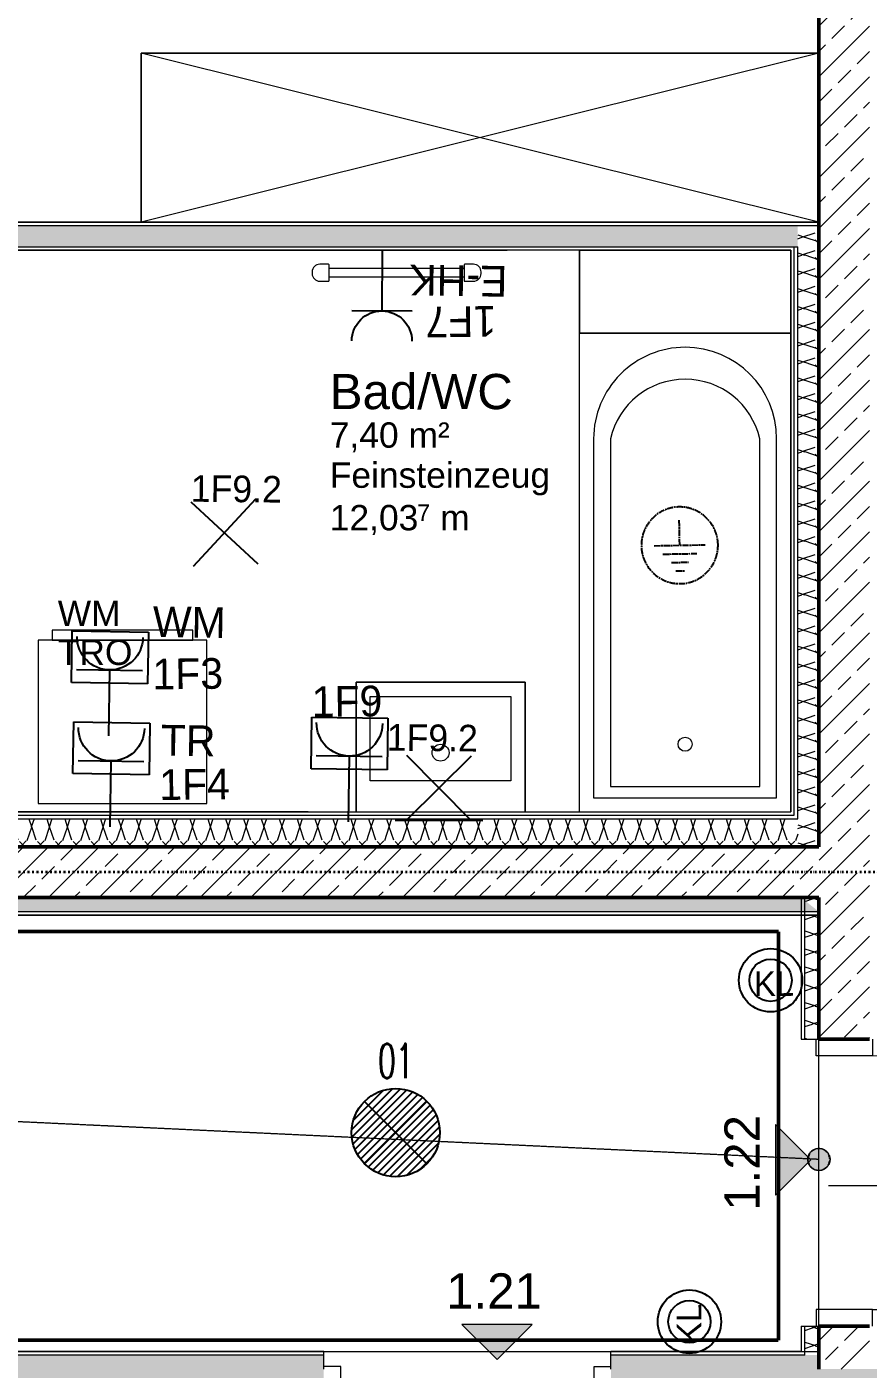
# Model space of a CAD drawing. Header units: metres. Extents: x -15638 to 29611, y -11908 to 29644.
# Drawn here: x 10229 to 13218, y 7733 to 12502 of the extents above; entities that cross this region are included whole.
import ezdxf
from ezdxf.enums import TextEntityAlignment as Align

# ---------------------------------------------------------------- set-up
doc = ezdxf.new("R2010")
doc.units = ezdxf.units.M
for name, pattern in [('ACAD_ISO08W100', [36, 24, -3, 6, -3]), ('Strich Punkt Mittel', [0.015875, 0.00635, -0.004763, 0, -0.004763]), ('Verdeckt', [0.003, 0.002, -0.001])]:
    doc.linetypes.add(name, pattern=pattern)
for name, color, linetype, lineweight in [('A_Beschriftung_', 7, 'Continuous', 9), ('A_Brandabschnitte', 30, 'Verdeckt', 50), ('A_Decken', 8, 'Continuous', 13), ('A_Fluchtweg', 240, 'Verdeckt', 18), ('A_Moebel', 6, 'Continuous', 13), ('A_Raeume_', 7, 'Continuous', 5), ('A_Raeume_Beschriftung_', 7, 'Continuous', 9), ('A_Raster_', 1, 'Continuous', 9), ('A_Sanitaer', 3, 'Continuous', 13), ('A_Tueren', 31, 'Continuous', 13), ('A_Waende', 7, 'Continuous', 13), ('M-EQPM', 50, 'Continuous', 5), ('Text', 130, 'Continuous', 9)]:
    doc.layers.add(name, color=color, linetype=linetype, lineweight=lineweight)
for name, color, linetype, true_color in [('E_Beleuchtungstyp', 30, 'Continuous', 0xf1780e), ('E_ERDUNG', 150, 'ACAD_ISO08W100', 0x0f87ff), ('E_Steckdose+Schalter', 150, 'Continuous', 0x0b6cf4), ('ET_LEGENDE - Wohnung$0$810_AV_LE____T', 30, 'Continuous', 0xff870f)]:
    doc.layers.add(name, color=color, linetype=linetype, true_color=true_color)
doc.styles.add('Arial_2', font='arial.ttf', dxfattribs={"height": 0.09})
doc.styles.add('Arial_3', font='arial.ttf', dxfattribs={"height": 0.125})
doc.styles.add('Arial_4', font='arial.ttf', dxfattribs={"height": 0.05849})
doc.styles.add('ET_LEGENDE - Wohnung$0$ROMANS', font='romans.shx', dxfattribs={"width": 0.6})
pattern_1 = [(45, (0, 0), (-0.08980256, 0.08980256), []), (45, (0.0898, 0), (-0.08980256, 0.08980256), [0.0635, -0.03175])]

# ---------------------------------------------------------------- blocks, each defined once
blk = doc.blocks.new('*U563')
for radius in [75, 50]:
    blk.add_circle((0, 0), radius)
at = {"style": 'ET_LEGENDE - Wohnung$0$ROMANS', "width": 0.6, "flags": 1}
for tag, p in [('RAUMBUCHNUMMER', (-0.2, -465.7)), ('ANLAGE', (-0.2, -615.7))]:
    blk.add_attdef(tag, text='', height=100, dxfattribs=at).set_placement(p, align=Align.MIDDLE)
for tag, p in [('TEILANLAGE_NR', (-0.2, -765.7)), ('KOMPONENTE', (-0.2, -915.7)), ('KOMPONENTE_NR', (-0.2, -1065.7)), ('BEZEICHNUNG', (-0.2, -1215.7)), ('TYP', (-0.2, -1365.7)), ('HERSTELLER', (-0.2, -1515.7)), ('MODEL', (-0.2, -1665.7)), ('LEISTUNG_MAX', (-0.2, -1815.7)), ('SPEZIFISCH_1', (-0.2, -1965.7)), ('SPEZIFISCH_2', (-0.2, -2115.7)), ('SPEZIFISCH_3', (-0.2, -2265.7)), ('SPEZIFISCH_4', (-0.2, -2415.7)), ('SPEZIFISCH_5', (-0.2, -2565.7)), ('GEWERKE_CODE', (-0.2, -2715.7)), ('LV_POS', (-0.2, -2865.7)), ('ZAEHLER', (-0.2, -3015.7)), ('PLATZHALTER_1', (-0.2, -3165.7)), ('PLATZHALTER_2', (-0.2, -3315.7)), ('PLATZHALTER_3', (-0.2, -3465.7)), ('JOBLISTE_VDMA', (-0.2, -3615.7)), ('ET_SPEZIFISCH_1', (-0.2, -3765.7)), ('ET_SPEZIFISCH_2', (-0.2, -3915.7)), ('ET_SPEZIFISCH_3', (-0.2, -4065.7)), ('ET_SPEZIFISCH_4', (-0.2, -4215.7)), ('ET_SPEZIFISCH_5', (-0.2, -4365.7)), ('ET_SPEZIFISCH_6', (-0.2, -4515.7)), ('ET_SPEZIFISCH_7', (-0.2, -4665.7))]:
    blk.add_attdef(tag, text='', height=100, dxfattribs=at).set_placement(p, align=Align.MIDDLE_CENTER)
blk = doc.blocks.new('*U572')
for p, q in [((71.8, 72.9), (-72.6, 72.9)), ((-72.6, 72.9), (-72.6, -25.1)), ((71.8, -25.1), (71.8, 72.9)), ((62.5, 0), (-62.5, 0)), ((0, 0), (0, -125)), ((-72.6, -25.1), (71.8, -25.1))]:
    blk.add_line(p, q)
blk.add_arc((0, 62.5), 62.5, 180, 0)
at = {"style": 'ET_LEGENDE - Wohnung$0$ROMANS', "width": 0.8, "flags": 1}
for tag, p in [('RAUMBUCHNUMMER', (0, -425)), ('ANLAGE', (0, -595.4)), ('TEILANLAGE_NR', (0, -755.5)), ('KOMPONENTE', (0, -901.3)), ('KOMPONENTE_NR', (0, -1063.3)), ('BEZEICHNUNG', (0, -1205.6)), ('TYP', (0, -1346.7)), ('HERSTELLER', (0, -1514.1)), ('MODEL', (0, -1677.3)), ('LEISTUNG_MAX', (0, -1851.5)), ('SPEZIFISCH_1', (0, -2012.8)), ('SPEZIFISCH_2', (0, -2200)), ('SPEZIFISCH_3', (0, -2374.2)), ('SPEZIFISCH_4', (0, -2548.5)), ('SPEZIFISCH_5', (0, -2722.7)), ('GEWERKE_CODE', (0, -2897)), ('LV_POS', (0, -3071.2)), ('ZAEHLER', (0, -3245.5)), ('PLATZHALTER_1', (0, -3419.7)), ('PLATZHALTER_2', (0, -3594)), ('PLATZHALTER_3', (0, -3768.2)), ('JOBLISTE_VDMA', (0, -3942.5))]:
    blk.add_attdef(tag, text='', height=100, dxfattribs=at).set_placement(p, align=Align.MIDDLE)
blk = doc.blocks.new('*U560')
for p, q in [((-70.7, -70.7), (70.7, 70.7)), ((70.7, -70.7), (-70.7, 70.7)), ((-95.7, -70.7), (95.7, -70.7))]:
    blk.add_line(p, q)
at = {"style": 'ET_LEGENDE - Wohnung$0$ROMANS', "width": 0.6, "flags": 1}
for tag, p in [('RAUMBUCHNUMMER', (0, -400)), ('ANLAGE', (0, -550))]:
    blk.add_attdef(tag, text='', height=100, dxfattribs=at).set_placement(p, align=Align.MIDDLE)
for tag, p in [('TEILANLAGE_NR', (0, -700)), ('KOMPONENTE', (0, -850)), ('KOMPONENTE_NR', (0, -1000)), ('BEZEICHNUNG', (0, -1150)), ('TYP', (0, -1300)), ('HERSTELLER', (0, -1450)), ('MODEL', (0, -1600)), ('LEISTUNG_MAX', (0, -1750)), ('SPEZIFISCH_1', (0, -1900)), ('SPEZIFISCH_2', (0, -2050)), ('SPEZIFISCH_3', (0, -2200)), ('SPEZIFISCH_4', (0, -2350)), ('SPEZIFISCH_5', (0, -2500)), ('GEWERKE_CODE', (0, -2650)), ('LV_POS', (0, -2800)), ('ZAEHLER', (0, -2950)), ('PLATZHALTER_1', (0, -3100)), ('PLATZHALTER_2', (0, -3250)), ('PLATZHALTER_3', (0, -3400)), ('JOBLISTE_VDMA', (0, -3550)), ('ET_SPEZIFISCH_1', (0, -3700)), ('ET_SPEZIFISCH_2', (0, -3850)), ('ET_SPEZIFISCH_3', (0, -4000)), ('ET_SPEZIFISCH_4', (0, -4150)), ('ET_SPEZIFISCH_5', (0, -4300)), ('ET_SPEZIFISCH_6', (0, -4450)), ('ET_SPEZIFISCH_7', (0, -4600))]:
    blk.add_attdef(tag, text='', height=100, dxfattribs=at).set_placement(p, align=Align.MIDDLE_CENTER)
blk = doc.blocks.new('*U561')
for p, q in [((0, 0), (0, 97.7)), ((-97.7, 0), (97.7, 0)), ((-65.1, -32.6), (65.1, -32.6)), ((-32.6, -65.1), (32.6, -65.1)), ((-16.3, -97.7), (16.3, -97.7))]:
    blk.add_line(p, q)
blk.add_ellipse((0, 0), major_axis=(-103.6, 103.6), ratio=1, start_param=3.926991, end_param=10.210176)
at = {"style": 'ET_LEGENDE - Wohnung$0$ROMANS', "width": 0.6, "flags": 1}
for tag, p in [('RAUMBUCHNUMMER', (0, -425)), ('ANLAGE', (0, -575))]:
    blk.add_attdef(tag, text='', height=100, dxfattribs=at).set_placement(p, align=Align.MIDDLE)
for tag, p in [('TEILANLAGE_NR', (0, -725)), ('KOMPONENTE', (0, -875)), ('KOMPONENTE_NR', (0, -1025)), ('BEZEICHNUNG', (0, -1175)), ('TYP', (0, -1325)), ('HERSTELLER', (0, -1475)), ('MODEL', (0, -1625)), ('LEISTUNG_MAX', (0, -1775)), ('SPEZIFISCH_1', (0, -1925)), ('SPEZIFISCH_2', (0, -2075)), ('SPEZIFISCH_3', (0, -2225)), ('SPEZIFISCH_4', (0, -2375)), ('SPEZIFISCH_5', (0, -2525)), ('GEWERKE_CODE', (0, -2675)), ('LV_POS', (0, -2825)), ('ZAEHLER', (0, -2975)), ('PLATZHALTER_1', (0, -3125)), ('PLATZHALTER_2', (0, -3275)), ('PLATZHALTER_3', (0, -3425)), ('JOBLISTE_VDMA', (0, -3575)), ('ET_SPEZIFISCH_1', (0, -3725)), ('ET_SPEZIFISCH_2', (0, -3875)), ('ET_SPEZIFISCH_3', (0, -4025)), ('ET_SPEZIFISCH_4', (0, -4175)), ('ET_SPEZIFISCH_5', (0, -4325)), ('ET_SPEZIFISCH_6', (0, -4475)), ('ET_SPEZIFISCH_7', (0, -4625))]:
    blk.add_attdef(tag, text='', height=100, dxfattribs=at).set_placement(p, align=Align.MIDDLE_CENTER)
blk = doc.blocks.new('*U567')
for p, q in [((62.5, 0), (-62.5, 0)), ((0, 0), (0, -125))]:
    blk.add_line(p, q)
blk.add_arc((0, 62.5), 62.5, 180, 0)
at = {"style": 'ET_LEGENDE - Wohnung$0$ROMANS', "width": 0.8, "flags": 1}
for tag, p in [('RAUMBUCHNUMMER', (0, -425)), ('ANLAGE', (0, -595.4)), ('TEILANLAGE_NR', (0, -755.5)), ('KOMPONENTE', (0, -901.3)), ('KOMPONENTE_NR', (0, -1063.3)), ('BEZEICHNUNG', (0, -1205.6)), ('TYP', (0, -1346.7)), ('HERSTELLER', (0, -1514.1)), ('MODEL', (0, -1677.3)), ('LEISTUNG_MAX', (0, -1851.5)), ('SPEZIFISCH_1', (0, -2012.8)), ('SPEZIFISCH_2', (0, -2200)), ('SPEZIFISCH_3', (0, -2374.2)), ('SPEZIFISCH_4', (0, -2548.5)), ('SPEZIFISCH_5', (0, -2722.7)), ('GEWERKE_CODE', (0, -2897)), ('LV_POS', (0, -3071.2)), ('ZAEHLER', (0, -3245.5)), ('PLATZHALTER_1', (0, -3419.7)), ('PLATZHALTER_2', (0, -3594)), ('PLATZHALTER_3', (0, -3768.2)), ('JOBLISTE_VDMA', (0, -3942.5)), ('ET_SPEZIFISCH_1', (0, -4116.7)), ('ET_SPEZIFISCH_2', (0, -4291)), ('ET_SPEZIFISCH_3', (0, -4465.2)), ('ET_SPEZIFISCH_4', (0, -4639.5)), ('ET_SPEZIFISCH_5', (0, -4813.7)), ('ET_SPEZIFISCH_6', (0, -4988)), ('ET_SPEZIFISCH_7', (0, -5162.2))]:
    blk.add_attdef(tag, text='', height=100, dxfattribs=at).set_placement(p, align=Align.MIDDLE)
blk = doc.blocks.new('*U557')
for p, q in [((-70.7, -70.7), (70.7, 70.7)), ((70.7, -70.7), (-70.7, 70.7))]:
    blk.add_line(p, q)
at = {"style": 'ET_LEGENDE - Wohnung$0$ROMANS', "width": 0.6, "flags": 1}
for tag, p in [('RAUMBUCHNUMMER', (0, -400)), ('ANLAGE', (0, -550))]:
    blk.add_attdef(tag, text='', height=100, dxfattribs=at).set_placement(p, align=Align.MIDDLE)
for tag, p in [('TEILANLAGE_NR', (0, -700)), ('KOMPONENTE', (0, -850)), ('KOMPONENTE_NR', (0, -1000)), ('BEZEICHNUNG', (0, -1150)), ('TYP', (0, -1300)), ('HERSTELLER', (0, -1450)), ('MODEL', (0, -1600)), ('LEISTUNG_MAX', (0, -1750)), ('SPEZIFISCH_1', (0, -1900)), ('SPEZIFISCH_2', (0, -2050)), ('SPEZIFISCH_3', (0, -2200)), ('SPEZIFISCH_4', (0, -2350)), ('SPEZIFISCH_5', (0, -2500)), ('GEWERKE_CODE', (0, -2650)), ('LV_POS', (0, -2800)), ('ZAEHLER', (0, -2950)), ('PLATZHALTER_1', (0, -3100)), ('PLATZHALTER_2', (0, -3250)), ('PLATZHALTER_3', (0, -3400)), ('JOBLISTE_VDMA', (0, -3550)), ('ET_SPEZIFISCH_1', (0, -3700)), ('ET_SPEZIFISCH_2', (0, -3850)), ('ET_SPEZIFISCH_3', (0, -4000)), ('ET_SPEZIFISCH_4', (0, -4150)), ('ET_SPEZIFISCH_5', (0, -4300)), ('ET_SPEZIFISCH_6', (0, -4450)), ('ET_SPEZIFISCH_7', (0, -4600))]:
    blk.add_attdef(tag, text='', height=100, dxfattribs=at).set_placement(p, align=Align.MIDDLE_CENTER)
blk = doc.blocks.new('*U574')
h = blk.add_hatch()
h.set_pattern_fill('ANSI31', color=256, scale=5, style=0)
edge = h.paths.add_edge_path()
edge.add_arc((0, 0), 128.2, 0, 360)
at = {"color": 7}
for p, q in [((-90.7, 90.7), (90.7, -90.7)), ((-90.7, -90.7), (90.7, 90.7))]:
    blk.add_line(p, q, dxfattribs=at)
blk.add_circle((0, 0), 128.2, dxfattribs=at)
at = {"style": 'ET_LEGENDE - Wohnung$0$ROMANS', "width": 0.6, "flags": 1}
for tag, p in [('RAUMBUCHNUMMER', (1420.4, 2381.2)), ('ANLAGE', (1420.4, 2231.2))]:
    blk.add_attdef(tag, text='', height=100, dxfattribs=at).set_placement(p, align=Align.MIDDLE)
for tag, p in [('TEILANLAGE_NR', (1420.4, 2081.2)), ('KOMPONENTE', (1420.4, 1931.2)), ('KOMPONENTE_NR', (1420.4, 1781.2)), ('BEZEICHNUNG', (1420.4, 1631.2)), ('TYP', (1420.4, 1481.2)), ('HERSTELLER', (1420.4, 1331.2)), ('MODEL', (1420.4, 1181.2)), ('LEISTUNG_MAX', (1420.4, 1031.2)), ('SPEZIFISCH_1', (1420.4, 881.2)), ('SPEZIFISCH_2', (1420.4, 731.2)), ('SPEZIFISCH_3', (1420.4, 581.2)), ('SPEZIFISCH_4', (1420.4, 431.2)), ('SPEZIFISCH_5', (1420.4, 281.2)), ('GEWERKE_CODE', (1420.4, 131.2)), ('LV_POS', (1420.4, -18.8)), ('ZAEHLER', (1420.4, -168.8)), ('PLATZHALTER_1', (1420.4, -318.8)), ('PLATZHALTER_2', (1420.4, -468.8)), ('PLATZHALTER_3', (1420.4, -618.8)), ('JOBLISTE_VDMA', (1420.4, -768.8)), ('ET_SPEZIFISCH_1', (1420.4, -918.8)), ('ET_SPEZIFISCH_2', (1420.4, -1068.8)), ('ET_SPEZIFISCH_3', (1420.4, -1218.8)), ('ET_SPEZIFISCH_4', (1420.4, -1368.8)), ('ET_SPEZIFISCH_5', (1420.4, -1518.8)), ('ET_SPEZIFISCH_6', (1420.4, -1668.8)), ('ET_SPEZIFISCH_7', (1420.4, -1818.8))]:
    blk.add_attdef(tag, text='', height=100, dxfattribs=at).set_placement(p, align=Align.MIDDLE_CENTER)
at = {"layer": 'ET_LEGENDE - Wohnung$0$810_AV_LE____T', "style": 'ET_LEGENDE - Wohnung$0$ROMANS', "width": 0.6}
blk.add_attdef('NAME', text='', height=100, dxfattribs=at).set_placement((0, 128.2), align=Align.BOTTOM_CENTER)
blk = doc.blocks.new('UZ_D1 - SL_0900x2000_Wohnungstür-5426849-263_PP_03DG_BT1')
at = {"layer": 'A_Tueren', "lineweight": 5}
for p, q in [((0.45, 0.1), (0.45, 1)), ((-0.51, 0.1), (-0.45, 0.1)), ((-0.45, 0.1), (-0.45, -0.1)), ((0.45, 0.1), (0.45, -0.1)), ((0.51, 0.1), (0.45, 0.1)), ((-0.45, -0.1), (-0.51, -0.1)), ((0.45, -0.1), (0.51, -0.1))]:
    blk.add_line(p, q, dxfattribs=at)
blk.add_arc((0.45, 0.1), 0.9, 90, 180, dxfattribs=at)
blk = doc.blocks.new('Sani_Badewanne - 750x1700-11052984-263_PP_03DG_BT1')
at = {"layer": 'A_Sanitaer', "lineweight": 5}
for p, q in [((0.375, 0), (0.375, -1.7)), ((0.375, 0), (0.375, -1.7)), ((0.375, -1.7), (-0.375, -1.7)), ((0.375, -1.7), (-0.375, -1.7))]:
    blk.add_line(p, q, dxfattribs=at)
at = {"layer": 'A_Sanitaer'}
for p, q in [((0.375, 0), (0.375, -1.7)), ((0.325, -0.05), (-0.325, -0.05)), ((-0.325, -0.05), (-0.325, -1.325)), ((-0.265, -0.09), (-0.265, -1.325)), ((0.265, -0.09), (-0.265, -0.09)), ((0.265, -1.325), (0.265, -0.09)), ((0.325, -1.325), (0.325, -0.05)), ((0.375, -1.7), (-0.375, -1.7)), ((0.375, -1.7), (-0.375, -1.7)), ((-0.375, -1.7), (-0.375, -1.7518)), ((-0.375, -1.7518), (-0.375, -1.7)), ((-0.375, -1.7), (0.375, -1.7)), ((0.375, -1.995), (0.375, -1.7)), ((0.375, -1.7), (0.375, -1.995)), ((0.375, -1.995), (-0.375, -1.995))]:
    blk.add_line(p, q, dxfattribs=at)
blk.add_circle((0, -0.24), 0.025, dxfattribs=at)
for centre, radius, start, end in [((0, -1.325), 0.325, 180, 270), ((0, -1.265), 0.2717, 192.7575, 270), ((0, -1.265), 0.2717, 270, 347.2425), ((0, -1.325), 0.325, 270, 0)]:
    blk.add_arc(centre, radius, start, end, dxfattribs=at)
blk = doc.blocks.new('Sani_Waschtisch_Wandbasiert_eckig_einzel - 600 x 460-11352363-263_PP_03DG_BT1')
at = {"layer": 'A_Sanitaer', "lineweight": 5}
for p, q in [((0.4226, 0.5225), (-0.1774, 0.5225)), ((-0.1774, 0.5225), (-0.1774, 0.0625)), ((-0.1774, 0.0625), (-0.1774, 0.5225)), ((-0.1774, 0.5225), (0.4226, 0.5225)), ((0.4226, 0.0625), (0.4226, 0.5225)), ((0.4226, 0.5225), (0.4226, 0.0625)), ((-0.1274, 0.1725), (-0.1274, 0.4725)), ((-0.1274, 0.4725), (0.3726, 0.4725)), ((0.3726, 0.4725), (0.3726, 0.1725)), ((0.3726, 0.1725), (-0.1274, 0.1725))]:
    blk.add_line(p, q, dxfattribs=at)
blk.add_circle((0.1226, 0.2725), 0.03, dxfattribs=at)
blk = doc.blocks.new('Sani_Waschmaschine - 600x600-1515073-263_PP_03DG_BT1')
at = {"layer": 'A_Sanitaer'}
for p, q in [((0.5675, 0.5666), (-0.0325, 0.5666)), ((-0.0325, 0.5666), (-0.0325, -0.0134)), ((0.5675, -0.0134), (0.5675, 0.5666)), ((-0.0325, -0.0134), (0.5675, -0.0134)), ((0.0175, -0.0134), (0.0175, -0.0484)), ((0.5175, -0.0134), (0.0175, -0.0134)), ((0.0238, -0.0134), (0.0175, -0.0134)), ((0.0423, -0.0134), (0.0238, -0.0134)), ((0.0721, -0.0134), (0.0423, -0.0134)), ((0.1116, -0.0134), (0.0721, -0.0134)), ((0.159, -0.0134), (0.1116, -0.0134)), ((0.2119, -0.0134), (0.159, -0.0134)), ((0.2675, -0.0134), (0.2119, -0.0134)), ((0.3231, -0.0134), (0.2675, -0.0134)), ((0.376, -0.0134), (0.3231, -0.0134)), ((0.4234, -0.0134), (0.376, -0.0134)), ((0.463, -0.0134), (0.4234, -0.0134)), ((0.4928, -0.0134), (0.463, -0.0134)), ((0.5112, -0.0134), (0.4928, -0.0134)), ((0.5175, -0.0134), (0.5112, -0.0134)), ((0.5175, -0.0484), (0.5175, -0.0134)), ((0.0175, -0.0484), (0.5175, -0.0484)), ((0.0175, -0.0484), (0.0238, -0.0484)), ((0.0238, -0.0484), (0.0423, -0.0484)), ((0.0423, -0.0484), (0.0721, -0.0484)), ((0.0721, -0.0484), (0.1116, -0.0484)), ((0.1116, -0.0484), (0.159, -0.0484)), ((0.159, -0.0484), (0.2119, -0.0484)), ((0.2119, -0.0484), (0.2675, -0.0484)), ((0.2675, -0.0484), (0.3231, -0.0484)), ((0.3231, -0.0484), (0.376, -0.0484)), ((0.376, -0.0484), (0.4234, -0.0484)), ((0.4234, -0.0484), (0.463, -0.0484)), ((0.463, -0.0484), (0.4928, -0.0484)), ((0.4928, -0.0484), (0.5112, -0.0484)), ((0.5112, -0.0484), (0.5175, -0.0484))]:
    blk.add_line(p, q, dxfattribs=at)
blk = doc.blocks.new('Moeb_Schrank - Schrank_2m_60cm-4767736-263_PP_03DG_BT1')
at = {"layer": 'A_Moebel', "color": 8}
for p, q in [((0, 0), (2.4069, 0.6)), ((0, 0.6), (2.4069, 0)), ((2.4069, 0.6), (0, 0.6)), ((0, 0.6), (0, 0)), ((0, 0), (0, 0.6)), ((0, 0.6), (2.4069, 0.6)), ((2.4069, 0), (2.4069, 0.6)), ((2.4069, 0.6), (2.4069, 0)), ((0, 0), (2.4069, 0)), ((2.4069, 0), (0, 0))]:
    blk.add_line(p, q, dxfattribs=at)
blk = doc.blocks.new('HLS_Heizkörper Bad - 60x120-10883335-263_PP_03DG_BT1')
at = {"layer": 'M-EQPM'}
for p, q in [((-0.3, -0.077), (-0.3, -0.083)), ((-0.242, -0.05), (-0.273, -0.05)), ((-0.24, -0.108), (-0.24, -0.052)), ((0.24, -0.065), (-0.24, -0.065)), ((-0.24, -0.095), (0.24, -0.095)), ((0.24, -0.052), (0.24, -0.108)), ((0.273, -0.05), (0.242, -0.05)), ((0.3, -0.083), (0.3, -0.077)), ((-0.273, -0.11), (-0.242, -0.11)), ((0.242, -0.11), (0.273, -0.11))]:
    blk.add_line(p, q, dxfattribs=at)
for centre, radius, start, end in [((-0.273, -0.077), 0.027, 90, 180), ((-0.273, -0.083), 0.027, 180, 270), ((-0.242, -0.052), 0.00198, 360, 90), ((-0.242, -0.052), 0.00198, 45, 75), ((0.242, -0.052), 0.002, 90, 180), ((0.273, -0.077), 0.027, 360, 90), ((0.273, -0.083), 0.027, 270, 360), ((-0.242, -0.108), 0.002, 270, 360), ((-0.242, -0.108), 0.002, 270, 360), ((0.242, -0.108), 0.00198, 180, 270), ((0.242, -0.108), 0.00198, 180, 270)]:
    blk.add_arc(centre, radius, start, end, dxfattribs=at)
blk = doc.blocks.new('BS_Tuer_PP - rechts-10002445-263_PP_03DG_BT1')
at = {"layer": 'A_Beschriftung_'}
blk.add_line((0, 0.000124), (0, -0.010513), dxfattribs=at)
blk = doc.blocks.new('BS_Raum_Top_Pfeil - oben_links-2842557-263_PP_03DG_BT1')
at = {"layer": 'A_Raeume_Beschriftung_'}
blk.add_hatch(color=256, dxfattribs=at).paths.add_polyline_path([(-0.0025, 0.0075), (0.0025, 0.0075), (0, 0.005)])
for p, q in [((-0.0025, 0.0075), (0, 0.005)), ((0.0025, 0.0075), (-0.0025, 0.0075)), ((0, 0.005), (0.0025, 0.0075))]:
    blk.add_line(p, q, dxfattribs=at)
blk = doc.blocks.new('354354')
at = {"layer": 'A_Fluchtweg'}
h = blk.add_hatch(color=256, dxfattribs=at)
edge = h.paths.add_edge_path()
edge.add_arc((31.9463, 79.2255), 0.0397, 0, 360)
blk.add_hatch(color=256, dxfattribs=at).paths.add_polyline_path([(31.9567, 79.1872), (31.9772, 79.2007), (31.9859, 79.2236), (31.9794, 79.2473), (31.9603, 79.2626), (31.9358, 79.2638), (31.9153, 79.2503), (31.9066, 79.2274), (31.9131, 79.2037), (31.9322, 79.1884)])
at = {"layer": 'A_Waende', "lineweight": 5}
h = blk.add_hatch(dxfattribs=at)
h.set_pattern_fill('FP_4', color=250, style=0, pattern_type=2)
h.set_pattern_definition(pattern_1)
h.paths.add_polyline_path([(31.9463, 78.4805), (32.1263, 78.4805), (32.1263, 78.633), (31.9463, 78.633), (31.9463, 78.5305)])
h.paths.add_polyline_path([(31.9463, 79.653), (32.1263, 79.653), (32.1263, 86.5927), (31.9463, 86.5927), (31.9463, 79.673)])
h = blk.add_hatch(dxfattribs=at)
h.set_pattern_fill('FP_28', color=250, angle=45, style=0, pattern_type=2)
h.set_pattern_definition([(225, (29.784045, 82.55542), (-0.1270034, -0.254), [0.02245, -0.15715]), (225, (29.73667, 82.44441), (-0.1270034, -0.254), [0.02245, -0.15715]), (225, (29.720405, 82.55542), (-0.1270034, -0.254), [0.02245, -0.15715]), (225, (29.67303, 82.44441), (-0.1270034, -0.254), [0.02245, -0.15715]), (251.565, (29.76849, 82.539867), (-0.1270007, -0.50799766), [0.0502, -0.35141]), (251.565, (29.752932, 82.491784), (-0.1270007, -0.50799766), [0.0502, -0.35141]), (251.565, (29.70485, 82.539867), (-0.1270007, -0.50799766), [0.0502, -0.35141]), (251.565, (29.689292, 82.491784), (-0.1270007, -0.50799766), [0.0502, -0.35141]), (315, (29.769195, 82.44441), (-0.1270034, 0.254), [0.02245, -0.15715]), (315, (29.720405, 82.55542), (-0.1270034, 0.254), [0.02245, -0.15715]), (315, (29.70556, 82.44441), (-0.1270034, 0.254), [0.02245, -0.15715]), (315, (29.65747, 82.55613), (-0.1270034, 0.254), [0.02245, -0.15715]), (288.435, (29.752932, 82.491784), (-0.1270007, 0.50799766), [0.0502, -0.35141]), (288.435, (29.73667, 82.53916), (-0.1270007, 0.50799766), [0.0502, -0.35141]), (288.435, (29.689292, 82.491784), (-0.1270007, 0.50799766), [0.0502, -0.35141]), (288.435, (29.673736, 82.539867), (-0.1270007, 0.50799766), [0.0502, -0.35141])])
h.paths.add_polyline_path([(31.8463, 82.468), (31.8713, 82.4681), (31.8713, 82.543), (27.7352, 82.543), (27.7352, 82.468), (31.5463, 82.468)])
h = blk.add_hatch(dxfattribs=at)
h.set_pattern_fill('FP_26', color=250, angle=-135, style=0, pattern_type=2)
h.set_pattern_definition([(315, (31.84597, 81.44527), (0.254, -0.1270034), [0.02245, -0.15715]), (315, (31.95698, 81.39789), (0.254, -0.1270034), [0.02245, -0.15715]), (315, (31.84597, 81.38163), (0.254, -0.1270034), [0.02245, -0.15715]), (315, (31.95698, 81.33425), (0.254, -0.1270034), [0.02245, -0.15715]), (341.565, (31.861524, 81.42971), (0.5079977, -0.1270007), [0.0502, -0.35141]), (341.565, (31.909608, 81.414153), (0.5079977, -0.1270007), [0.0502, -0.35141]), (341.565, (31.861524, 81.36607), (0.5079977, -0.1270007), [0.0502, -0.35141]), (341.565, (31.909608, 81.350514), (0.5079977, -0.1270007), [0.0502, -0.35141]), (45, (31.95769, 81.42971), (-0.254, -0.1270034), [0.02245, -0.15715]), (45, (31.84597, 81.38163), (-0.254, -0.1270034), [0.02245, -0.15715]), (45, (31.95769, 81.36607), (-0.254, -0.1270034), [0.02245, -0.15715]), (45, (31.846675, 81.31869), (-0.254, -0.1270034), [0.02245, -0.15715]), (18.435, (31.909608, 81.414153), (-0.5079977, -0.1270007), [0.0502, -0.35141]), (18.435, (31.86223, 81.39789), (-0.5079977, -0.1270007), [0.0502, -0.35141]), (18.435, (31.909608, 81.350514), (-0.5079977, -0.1270007), [0.0502, -0.35141]), (18.435, (31.86223, 81.33425), (-0.5079977, -0.1270007), [0.0502, -0.35141])])
h.paths.add_polyline_path([(31.8713, 80.3355), (31.9463, 80.3355), (31.9463, 82.543), (31.8713, 82.543), (31.8713, 80.4157)])
h = blk.add_hatch(dxfattribs=at)
h.set_pattern_fill('FP_27', color=250, angle=45, style=0, pattern_type=2)
h.set_pattern_definition([(225, (30.46994, 80.46097), (-0.1270034, -0.254), [0.02245, -0.15715]), (225, (30.421855, 80.34925), (-0.1270034, -0.254), [0.02245, -0.15715]), (225, (30.4063, 80.46097), (-0.1270034, -0.254), [0.02245, -0.15715]), (225, (30.358215, 80.34925), (-0.1270034, -0.254), [0.02245, -0.15715]), (251.565, (30.453675, 80.44471), (-0.1270007, -0.5079977), [0.0502, -0.35141]), (251.565, (30.43812, 80.396627), (-0.1270007, -0.5079977), [0.0502, -0.35141]), (251.565, (30.390035, 80.44471), (-0.1270007, -0.5079977), [0.0502, -0.35141]), (251.565, (30.37448, 80.396627), (-0.1270007, -0.5079977), [0.0502, -0.35141]), (315, (30.45438, 80.34925), (-0.1270034, 0.254), [0.02245, -0.15715]), (315, (30.4063, 80.46097), (-0.1270034, 0.254), [0.02245, -0.15715]), (315, (30.39074, 80.34925), (-0.1270034, 0.254), [0.02245, -0.15715]), (315, (30.34266, 80.46097), (-0.1270034, 0.254), [0.02245, -0.15715]), (288.435, (30.43812, 80.396627), (-0.1270007, 0.5079977), [0.0502, -0.35141]), (288.435, (30.422562, 80.44471), (-0.1270007, 0.5079977), [0.0502, -0.35141]), (288.435, (30.37448, 80.396627), (-0.1270007, 0.5079977), [0.0502, -0.35141]), (288.435, (30.358923, 80.44471), (-0.1270007, 0.5079977), [0.0502, -0.35141])])
h.paths.add_polyline_path([(29.0483, 80.3355), (31.8713, 80.3355), (31.8713, 80.4355), (29.0483, 80.4355)])
h = blk.add_hatch(dxfattribs=at)
h.set_pattern_fill('FP_4', color=250, style=0, pattern_type=2)
h.set_pattern_definition(pattern_1)
h.paths.add_polyline_path([(27.6527, 80.1555), (31.9463, 80.1555), (31.9463, 80.3355), (27.6327, 80.3355), (27.6327, 80.1555)])
h.paths.add_polyline_path([(25.9071, 80.1555), (26.6127, 80.1555), (26.6127, 80.3355), (22.0777, 80.3355), (22.0777, 80.1555), (25.8902, 80.1555)])
h = blk.add_hatch(dxfattribs=at)
h.set_pattern_fill('FP_76', color=250, angle=45, style=0, pattern_type=2)
h.set_pattern_definition([(45, (27.01219, 80.09328), (0.1270034, 0.2539998), [0.02245, -0.15715]), (45, (27.05956, 80.20429), (0.1270034, 0.2539998), [0.02245, -0.15715]), (45, (27.07583, 80.09328), (0.1270034, 0.2539998), [0.02245, -0.15715]), (45, (27.1232, 80.20429), (0.1270034, 0.2539998), [0.02245, -0.15715]), (71.565, (27.027742, 80.108834), (0.1270007, 0.50799766), [0.0502, -0.35141]), (71.565, (27.044006, 80.15621), (0.1270007, 0.50799766), [0.0502, -0.35141]), (71.565, (27.091382, 80.108834), (0.1270007, 0.50799766), [0.0502, -0.35141]), (71.565, (27.10694, 80.156918), (0.1270007, 0.50799766), [0.0502, -0.35141]), (135, (27.02774, 80.20359), (0.1270034, -0.2539998), [0.02245, -0.15715]), (135, (27.07583, 80.09328), (0.1270034, -0.2539998), [0.02245, -0.15715]), (135, (27.09138, 80.20359), (0.1270034, -0.2539998), [0.02245, -0.15715]), (135, (27.13876, 80.09257), (0.1270034, -0.2539998), [0.02245, -0.15715]), (108.435, (27.044006, 80.15621), (0.1270007, -0.50799766), [0.0502, -0.35141]), (108.435, (27.059562, 80.10954), (0.1270007, -0.50799766), [0.0502, -0.35141]), (108.435, (27.10694, 80.156918), (0.1270007, -0.50799766), [0.0502, -0.35141]), (108.435, (27.122495, 80.108834), (0.1270007, -0.50799766), [0.0502, -0.35141])])
h.paths.add_polyline_path([(28.9983, 80.1055), (31.9463, 80.1055), (31.8838, 80.1555), (27.6327, 80.1555), (27.6327, 80.1055), (28.7183, 80.1055)])
h.paths.add_polyline_path([(26.5638, 80.1055), (26.6127, 80.1055), (26.6127, 80.1555), (22.0777, 80.1555), (22.0777, 80.1055), (26.3583, 80.1055)])
h = blk.add_hatch(dxfattribs=at)
h.set_pattern_fill('FP_92', color=250, angle=-135, style=0, pattern_type=2)
h.set_pattern_definition([(315, (31.88415, 79.3494), (0.254, -0.127003), [0.02245, -0.15715]), (315, (31.99517, 79.30203), (0.254, -0.127003), [0.02245, -0.15715]), (315, (31.88415, 79.28576), (0.254, -0.127003), [0.02245, -0.15715]), (315, (31.99517, 79.23839), (0.254, -0.1270034), [0.02245, -0.15715]), (341.565, (31.89971, 79.333845), (0.5079977, -0.1270007), [0.0502, -0.35141]), (341.565, (31.947084, 79.31758), (0.5079977, -0.1270007), [0.0502, -0.35141]), (341.565, (31.89971, 79.270206), (0.5079977, -0.1270007), [0.0502, -0.35141]), (341.565, (31.947084, 79.253942), (0.5079977, -0.1270007), [0.0502, -0.35141]), (45, (31.99517, 79.33314), (-0.254, -0.127003), [0.02245, -0.15715]), (45, (31.88415, 79.28576), (-0.254, -0.127003), [0.02245, -0.15715]), (45, (31.99517, 79.2695), (-0.254, -0.127003), [0.02245, -0.15715]), (45, (31.88415, 79.22212), (-0.254, -0.1270034), [0.02245, -0.15715]), (18.435, (31.947084, 79.31758), (-0.5079977, -0.1270007), [0.0502, -0.35141]), (18.435, (31.89971, 79.30132), (-0.5079977, -0.1270007), [0.0502, -0.35141]), (18.435, (31.947084, 79.253942), (-0.5079977, -0.1270007), [0.0502, -0.35141]), (18.435, (31.89971, 79.23768), (-0.5079977, -0.1270007), [0.0502, -0.35141])])
h.paths.add_polyline_path([(31.8963, 78.5305), (31.9463, 78.5305), (31.9463, 78.633), (31.8963, 78.633), (31.8963, 78.543)])
h.paths.add_polyline_path([(31.9149, 79.653), (31.9463, 79.653), (31.9463, 80.093), (31.8963, 80.093), (31.8963, 79.653)])
h.paths.add_polyline_path([(31.9463, 80.1055), (31.9463, 80.1555), (31.8963, 80.1555), (31.8963, 80.1455), (31.8994, 80.143)])
h = blk.add_hatch(dxfattribs=at)
h.set_pattern_fill('FP_77', color=250, angle=45, style=0, pattern_type=2)
h.set_pattern_definition([(225, (25.10583, 78.5433), (-0.1270034, -0.2539998), [0.02245, -0.15715]), (225, (25.05774, 78.43158), (-0.1270034, -0.2539998), [0.02245, -0.15715]), (225, (25.04219, 78.5433), (-0.1270034, -0.2539998), [0.02245, -0.15715]), (225, (24.99481, 78.43228), (-0.1270034, -0.2539998), [0.02245, -0.15715]), (251.565, (25.089563, 78.527036), (-0.12700069, -0.50799766), [0.0502, -0.35141]), (251.565, (25.074006, 78.478953), (-0.12700069, -0.50799766), [0.0502, -0.35141]), (251.565, (25.025923, 78.527036), (-0.12700069, -0.50799766), [0.0502, -0.35141]), (251.565, (25.010367, 78.478953), (-0.12700069, -0.50799766), [0.0502, -0.35141]), (315, (25.08956, 78.43228), (-0.1270034, 0.2539998), [0.02245, -0.15715]), (315, (25.04219, 78.5433), (-0.1270034, 0.2539998), [0.02245, -0.15715]), (315, (25.02663, 78.43158), (-0.1270034, 0.2539998), [0.02245, -0.15715]), (315, (24.97855, 78.5433), (-0.1270034, 0.2539998), [0.02245, -0.15715]), (288.435, (25.074006, 78.478953), (-0.12700069, 0.50799766), [0.0502, -0.35141]), (288.435, (25.05845, 78.527036), (-0.12700069, 0.50799766), [0.0502, -0.35141]), (288.435, (25.010367, 78.478953), (-0.12700069, 0.50799766), [0.0502, -0.35141]), (288.435, (24.99481, 78.527036), (-0.12700069, 0.50799766), [0.0502, -0.35141])])
h.paths.add_polyline_path([(22.1013, 78.4805), (30.1877, 78.4805), (30.1877, 78.5305), (22.0727, 78.5305), (22.0727, 78.4805), (22.0877, 78.4805)])
h.paths.add_polyline_path([(31.2327, 78.4805), (31.9463, 78.4805), (31.9463, 78.5305), (31.2077, 78.5305), (31.2077, 78.4805)])
h.paths.add_polyline_path([(20.5202, 78.4805), (21.0527, 78.4805), (21.0527, 78.5305), (18.2652, 78.5305), (18.2652, 78.4805), (20.2341, 78.4805)])
h = blk.add_hatch(dxfattribs=at)
h.set_pattern_fill('FP_4', color=250, style=0, pattern_type=2)
h.set_pattern_definition(pattern_1)
h.paths.add_polyline_path([(30.1509, 78.3005), (30.1877, 78.3005), (30.1877, 78.4805), (22.0727, 78.4805), (22.0727, 78.3005), (30.1359, 78.3005)])
h.paths.add_polyline_path([(16.5777, 78.3005), (21.0527, 78.3005), (21.0527, 78.4805), (15.0327, 78.4805), (15.0327, 78.3005), (16.5627, 78.3005)])
h.paths.add_polyline_path([(38.7877, 78.3005), (39.0827, 78.3005), (39.0827, 78.4805), (31.2077, 78.4805), (31.2077, 78.3005), (38.7782, 78.3005)])
at = {"layer": 'A_Brandabschnitte'}
for p, q in [((31.8027, 80.0349), (18.3714, 80.0349)), ((31.8027, 78.583), (31.8027, 80.0349)), ((18.3714, 78.583), (31.8027, 78.583))]:
    blk.add_line(p, q, dxfattribs=at)
at = {"layer": 'A_Decken'}
for p, q in [((31.8463, 82.4555), (30.8393, 82.4555)), ((30.1323, 80.4605), (31.8463, 80.4605))]:
    blk.add_line(p, q, dxfattribs=at)
at = {"layer": 'A_Fluchtweg'}
for p, q in [((31.9463, 79.2255), (19.8805, 79.793)), ((31.9358, 79.2638), (31.9153, 79.2503)), ((31.9603, 79.2626), (31.9358, 79.2638)), ((31.9794, 79.2473), (31.9603, 79.2626)), ((31.9153, 79.2503), (31.9066, 79.2274)), ((31.9066, 79.2274), (31.9131, 79.2037)), ((31.9772, 79.2007), (31.9859, 79.2236)), ((31.9859, 79.2236), (31.9794, 79.2473)), ((31.9131, 79.2037), (31.9322, 79.1884)), ((31.9322, 79.1884), (31.9567, 79.1872)), ((31.9567, 79.1872), (31.9772, 79.2007))]:
    blk.add_line(p, q, dxfattribs=at)
blk.add_circle((31.9463, 79.2255), 0.0397, dxfattribs=at)
at = {"layer": 'A_Raeume_', "flags": 128}
for points in [[(28.2677, 86.5927), (28.2677, 85.158), (28.2677, 85.0564), (28.2677, 82.5555), (31.9463, 82.5555), (31.9463, 86.5927), (31.3527, 86.5927), (31.3027, 86.5927), (31.1997, 86.5927), (29.1257, 86.5927), (29.0227, 86.5927), (28.9727, 86.5927)], [(29.0933, 80.9555), (29.0933, 80.4605), (31.8463, 80.4605), (31.8463, 82.4555), (28.2177, 82.4555), (27.8227, 82.4555), (27.8227, 81.9355), (27.8227, 80.9555), (29.0458, 80.9555)], [(20.2093, 80.093), (20.2077, 80.093), (20.0277, 80.138), (20.0261, 80.138), (18.3277, 80.138), (18.3277, 78.543), (31.9463, 78.543), (31.9463, 80.093), (22.0777, 80.093), (22.0147, 80.093), (21.4152, 80.093)]]:
    blk.add_lwpolyline(points, close=True, dxfattribs=at)
at = {"layer": 'A_Raster_', "linetype": 'Strich Punkt Mittel', "lineweight": 35}
blk.add_line((48.1215, 80.2455), (3.8074, 80.2455), dxfattribs=at)
at = {"layer": 'A_Waende', "color": 10, "lineweight": 50}
for p, q in [((31.9463, 86.5927), (31.9463, 80.3355)), ((31.9463, 80.3355), (27.7677, 80.3355)), ((31.9463, 80.1555), (27.6327, 80.1555)), ((31.9463, 80.1555), (31.9463, 79.653)), ((31.9463, 79.653), (32.1263, 79.653)), ((31.9463, 78.633), (32.1263, 78.633)), ((31.9463, 78.4805), (31.9463, 78.633))]:
    blk.add_line(p, q, dxfattribs=at)
at = {"layer": 'A_Waende'}
for p, q in [((28.2552, 82.543), (31.9463, 82.543)), ((31.9463, 82.5555), (28.2677, 82.5555)), ((27.8102, 82.468), (31.8713, 82.468)), ((27.8227, 82.4555), (30.8393, 82.4555)), ((31.8463, 82.4555), (31.8463, 80.4605)), ((31.8713, 80.4355), (31.8713, 82.468)), ((30.1323, 80.4605), (29.0933, 80.4605)), ((29.0483, 80.4355), (31.8713, 80.4355)), ((31.8838, 80.1555), (31.8838, 79.653)), ((31.8963, 79.653), (31.8963, 80.1555)), ((31.9463, 80.1055), (27.6327, 80.1055)), ((27.6327, 80.093), (31.9463, 80.093)), ((31.8838, 79.653), (31.8963, 79.653)), ((31.8838, 78.633), (31.8838, 78.543)), ((31.8838, 78.633), (31.8963, 78.633)), ((31.8963, 78.5305), (31.8963, 78.633)), ((30.1877, 78.543), (22.0727, 78.543)), ((30.1877, 78.5305), (30.1877, 78.543)), ((31.8838, 78.543), (31.2077, 78.543)), ((31.2077, 78.5305), (31.2077, 78.543)), ((30.1877, 78.5305), (22.0727, 78.5305)), ((31.8963, 78.5305), (31.2077, 78.5305))]:
    blk.add_line(p, q, dxfattribs=at)
at = {"layer": 'A_Waende', "lineweight": 18}
for p, q in [((31.8588, 80.448), (31.8588, 82.468)), ((29.0783, 80.448), (31.8588, 80.448))]:
    blk.add_line(p, q, dxfattribs=at)
at = {"layer": 'A_Waende', "color": 250, "lineweight": 5}
for p, q in [((31.8963, 79.653), (31.9463, 79.653)), ((31.8963, 78.633), (31.9463, 78.633)), ((30.1877, 78.4805), (30.1877, 78.5305)), ((31.2077, 78.4805), (31.2077, 78.5305))]:
    blk.add_line(p, q, dxfattribs=at)
at = {"layer": 'A_Beschriftung_', "xscale": 49.99999999999998, "yscale": 49.99999999999998, "zscale": 49.99999999999998, "rotation": 89.99999999999768}
blk.add_blockref('BS_Tuer_PP - rechts-10002445-263_PP_03DG_BT1', (31.9869, 79.133), dxfattribs=at)
at = {"layer": 'A_Moebel', "color": 8, "rotation": 180}
blk.add_blockref('Moeb_Schrank - Schrank_2m_60cm-4767736-263_PP_03DG_BT1', (31.9463, 83.1555), dxfattribs=at)
at = {"layer": 'A_Raeume_Beschriftung_', "xscale": 49.99999999999998, "yscale": 49.99999999999998, "zscale": 49.99999999999998, "rotation": 89.99999999999991}
blk.add_blockref('BS_Raum_Top_Pfeil - oben_links-2842557-263_PP_03DG_BT1', (32.1672, 79.2241), dxfattribs=at)
at = {"layer": 'A_Raeume_Beschriftung_', "xscale": 49.99999999999998, "yscale": 49.99999999999998, "zscale": 49.99999999999998}
blk.add_blockref('BS_Raum_Top_Pfeil - oben_links-2842557-263_PP_03DG_BT1', (30.8031, 78.2646), dxfattribs=at)
at = {"layer": 'A_Sanitaer', "rotation": 180}
for name, p in [('Sani_Badewanne - 750x1700-11052984-263_PP_03DG_BT1', (31.4713, 80.4605)), ('Sani_Waschmaschine - 600x600-1515073-263_PP_03DG_BT1', (29.7402, 81.0571))]:
    blk.add_blockref(name, p, dxfattribs=at)
at = {"layer": 'A_Sanitaer'}
blk.add_blockref('Sani_Waschtisch_Wandbasiert_eckig_einzel - 600 x 460-11352363-263_PP_03DG_BT1', (30.48, 80.398), dxfattribs=at)
at = {"layer": 'A_Tueren'}
for p, rotation in [((32.0363, 79.143), 269.9999999999978), ((30.6977, 78.3905), 180)]:
    blk.add_blockref('UZ_D1 - SL_0900x2000_Wohnungstür-5426849-263_PP_03DG_BT1', p, dxfattribs=dict(at, rotation=rotation))
at = {"layer": 'M-EQPM'}
blk.add_blockref('HLS_Heizkörper Bad - 60x120-10883335-263_PP_03DG_BT1', (30.4463, 82.4555), dxfattribs=at)
at = {"layer": 'A_Raeume_Beschriftung_', "attachment_point": 1}
for s, insert, char_height, width, style in [('Bad/WC', (30.209, 82.0159), 0.125, 0.793671, 'Arial_3'), ('7,40 m²', (30.209, 81.8439), 0.09, 0.505063, 'Arial_2'), ('Feinsteinzeug', (30.209, 81.7014), 0.09, 0.909915, 'Arial_2'), ('12,03', (30.209, 81.5504), 0.09, 0.376793, 'Arial_2'), ('7', (30.5199, 81.5523), 0.0585, 0.056118, 'Arial_4'), (' m', (30.5662, 81.5504), 0.09, 0.164346, 'Arial_2'), ('1.21', (30.6225, 78.8209), 0.125, 0.408861, 'Arial_3')]:
    blk.add_mtext(s, dxfattribs=dict(at, insert=insert, char_height=char_height, width=width, style=style))
at = {"layer": 'A_Raeume_Beschriftung_', "insert": (31.6108, 79.0435), "char_height": 0.125, "width": 0.408861, "attachment_point": 1, "rotation": 90, "style": 'Arial_3'}
blk.add_mtext('1.22', dxfattribs=at)
at = {"layer": 'Text', "color": 7, "char_height": 0.09, "attachment_point": 1, "style": 'Arial_2'}
for s, insert, width in [('WM', (29.2427, 81.211), 0.276582), ('TRO', (29.2427, 81.0721), 0.316667)]:
    blk.add_mtext(s, dxfattribs=dict(at, insert=insert, width=width))

msp = doc.modelspace()

# ---------------------------------------------------------------- block references
at = {"xscale": 1000, "yscale": 1000, "zscale": 1000}
msp.add_blockref('354354', (-18903.7, -70747.2), dxfattribs=at)
at = {"layer": 'E_Beleuchtungstyp', "color": 42, "true_color": 0xdd8622, "xscale": 1.22224137383326, "yscale": 1.22224137383326, "zscale": 1.22224137383326}
msp.add_blockref('*U574', (11539.6, 8573.8), dxfattribs=at).add_auto_attribs({'NAME': '01'})
at = {"layer": 'E_ERDUNG', "xscale": 0.9299153030073933, "yscale": 0.9299153030073933, "zscale": 0.9299153030073933, "rotation": 1.039281867911562}
msp.add_blockref('*U561', (12548.2, 10660), dxfattribs=at)
at = {"layer": 'E_Steckdose+Schalter'}
for name, p, xscale, yscale, zscale, rotation in [('*U567', (11491, 11492.6), -1.709411511611679, 1.709411511611679, 1.70941151161168, 179.5670765846539), ('*U557', (10930.8, 10704.6), 1.6266037796749, 1.6266037796749, 1.6266037796749, 182.2804756445144), ('*U572', (10522.8, 10217.1), -1.872466151812784, 1.872466151812784, 1.872466151812784, 359.1043585717039), ('*U572', (10528, 9893.8), -1.872466151812784, 1.872466151812784, 1.872466151812784, 359.1043585717039), ('*U572', (11373.8, 9911.2), -1.872466151812784, 1.872466151812784, 1.872466151812784, 359.1043585717039), ('*U560', (11693.5, 9798.1), 1.6266037796749, 1.6266037796749, 1.6266037796749, 359.6685916333395), ('*U563', (12871.1, 9114.8), 1.501259922922876, 1.501259922922876, 1.501259922922876, 354.416705673792), ('*U563', (12582.7, 7902), 1.501259922922876, 1.501259922922876, 1.501259922922876, 264.416705673792)]:
    msp.add_blockref(name, p, dxfattribs=dict(at, xscale=xscale, yscale=yscale, zscale=zscale, rotation=rotation))

# ---------------------------------------------------------------- texts
at = {"color": 30, "true_color": 0xf26722}
for s, rotation, p in [('E-HK', 179.1044, (11936.9, 11651.7)), ('WM', 359.1044, (10675.9, 10334.7)), ('TR', 359.1044, (10704.2, 9913.6))]:
    msp.add_text(s, height=108.9, rotation=rotation, dxfattribs=at).set_placement(p)
at = {"color": 212}
for s, height, rotation, p in [('1F7', 108.9, 180.6968, (11895.8, 11510.3)), ('1F9.2', 94.6, 359.4197, (10811.2, 10814.9)), ('1F3', 108.9, 0.6968, (10675.9, 10147.8)), ('1F9', 108.9, 0.6968, (11241.6, 10049.8)), ('1F9.2', 94.6, 359.4197, (11507.4, 9930.6)), ('1F4', 108.9, 0.6968, (10700.1, 9755)), ('KL', 87.31, 0.3953, (12812.2, 9058.6)), ('KL', 87.31, 90.3953, (12625.6, 7822.9))]:
    msp.add_text(s, height=height, rotation=rotation, dxfattribs=at).set_placement(p)

doc.saveas('drawing.dxf')
